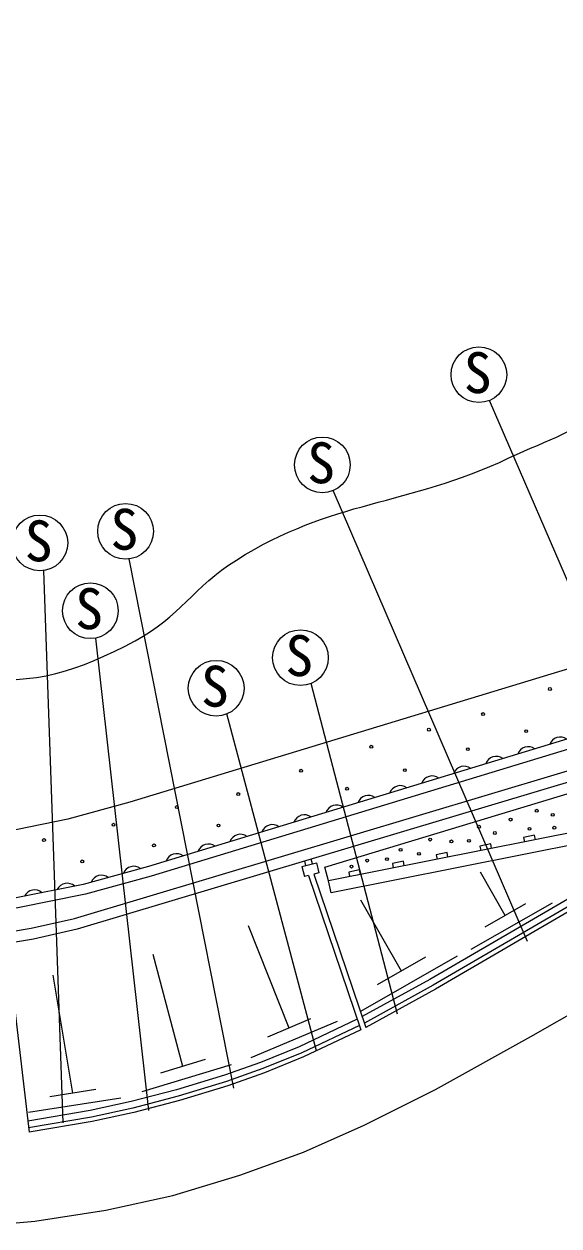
# Model space of a CAD drawing. Units: millimetres, scale not verified. Extents: x 40000 to 680000, y 20000 to 380000.
# Drawn here: x 178947 to 202959, y 258553 to 312464 of the extents above; entities that cross this region are included whole.
import ezdxf
from ezdxf.enums import TextEntityAlignment as Align

# ---------------------------------------------------------------- set-up
doc = ezdxf.new("R2010")
doc.units = ezdxf.units.MM
doc.header["$LTSCALE"] = 1000
doc.linetypes.add('CHAIN', pattern=[18.5, 12, -1.5, 3.5, -1.5])
doc.layers.add('M-BGD', color=7, linetype='Continuous', lineweight=13)
doc.layers.add('M-BMK', color=2, linetype='CHAIN', lineweight=13)
doc.styles.add('ＭＳ ゴシック', font='')
doc.styles.get('ＭＳ ゴシック').set_extended_font_data('MS Gothic')

msp = doc.modelspace()

# ---------------------------------------------------------------- linework, layer by layer
at = {"layer": 'M-BGD'}
for p, q in [((208576, 275352), (199845, 295582)), ((201550, 271307), (192819, 291536)), ((188366, 264733), (183665, 288470)), ((180701, 263172), (179835, 287952)), ((184555, 263738), (182170, 284923)), ((195708, 268046), (191837, 282889)), ((192080, 266412), (188052, 281517)), ((192446, 274648), (212227, 280632)), ((208867, 276698), (192727, 273501)), ((201860, 276075), (201369, 275977)), ((201899, 275878), (201860, 276075)), ((199898, 275686), (199407, 275589)), ((199407, 275589), (199446, 275393)), ((199937, 275490), (199898, 275686)), ((201369, 275977), (201408, 275781)), ((191889, 274799), (191837, 275005)), ((197936, 275297), (197446, 275200)), ((197446, 275200), (197484, 275004)), ((197975, 275101), (197936, 275297)), ((191419, 274681), (192068, 274844)), ((191419, 274681), (191532, 274231)), ((191598, 274726), (191550, 274919)), ((192068, 274844), (192182, 274394)), ((192620, 274040), (192446, 274648)), ((194012, 274520), (193522, 274423)), ((193522, 274423), (193561, 274226)), ((194051, 274324), (194012, 274520)), ((195974, 274909), (195484, 274811)), ((195484, 274811), (195523, 274615)), ((196013, 274712), (195974, 274909)), ((200547, 272482), (199435, 274425)), ((191718, 274278), (191532, 274231)), ((191718, 274278), (194065, 267353)), ((192182, 274394), (191961, 274339)), ((191961, 274339), (194292, 267462)), ((192727, 273501), (192620, 274040)), ((193181, 273595), (193188, 273592)), ((195886, 269986), (194065, 273170)), ((202647, 273039), (199004, 270953)), ((201458, 273003), (199637, 271960)), ((190846, 267429), (189028, 272016)), ((178252, 270671), (179178, 262754)), ((186079, 265711), (184738, 270733)), ((198387, 270649), (194047, 268165)), ((196971, 270607), (194801, 269365)), ((181136, 264513), (180258, 269807)), ((192997, 267730), (189130, 266097)), ((191813, 267837), (189879, 267021)), ((188250, 265782), (184232, 264569)), ((187084, 266015), (185075, 265408)), ((183296, 264282), (179148, 263638)), ((182173, 264674), (180099, 264352))]:
    msp.add_line(p, q, dxfattribs=at)
for points in [[(177312, 271581), (179275, 271914), (181206, 272348), (212179, 281607), (220231, 286241), (220492, 286390), (220487, 286399), (225093, 289134), (253456, 304596)], [(253705, 304162), (225340, 288699), (220200, 285647), (212377, 281145), (181333, 271864), (179372, 271423), (177383, 271086)], [(217214, 289599), (210075, 285583), (183697, 277561), (180909, 276793), (178069, 276222), (175308, 275806), (172557, 275538), (170883, 275491), (169876, 275505), (166931, 275642), (164041, 275792), (161091, 276029), (157047, 276445), (152461, 277099), (149776, 277662), (149041, 277912), (147601, 278528), (145263, 279918), (141895, 282490)], [(219845, 287715), (211271, 282811), (184532, 274679), (181604, 273873), (178589, 273266), (175677, 272828), (172745, 272542), (170904, 272490), (169786, 272506), (166784, 272645), (163843, 272798), (163362, 272837)], [(219773, 287155), (211451, 282395), (184657, 274247), (181708, 273435), (178667, 272823), (175733, 272381), (172773, 272093), (170907, 272040), (169772, 272057), (166762, 272196), (163813, 272349), (160776, 272593), (156627, 273020), (151864, 273699), (148863, 274328), (147805, 274688), (146034, 275446), (143435, 276991), (140912, 278647), (139703, 279389)], [(213025, 278688), (208724, 277231), (192620, 274040)], [(212728, 278214), (206796, 274870), (197316, 269353), (194226, 267654)], [(212827, 278040), (206895, 274697), (197415, 269178), (194292, 267462)], [(208999, 276456), (206647, 275131), (197168, 269614), (194129, 267943)], [(193903, 267829), (191293, 266592), (189562, 265890), (187944, 265319), (185786, 264660), (183758, 264134), (181915, 263725), (179120, 263251)], [(194000, 267543), (191414, 266318), (189668, 265610), (188037, 265034), (185867, 264371), (183828, 263842), (181972, 263430), (179154, 262952)], [(194065, 267353), (191494, 266134), (189739, 265423), (188100, 264844), (185922, 264179), (183875, 263647), (182011, 263234), (179178, 262754)]]:
    msp.add_lwpolyline(points, dxfattribs=at)
at = {"layer": 'M-BGD', "lineweight": 25}
for centre in [(199364, 296736), (192338, 292690), (183506, 289710), (179657, 289189), (181924, 286149), (191356, 284043), (187571, 282671)]:
    msp.add_circle(centre, 1250, dxfattribs=at)
at = {"layer": 'M-BGD'}
for centre in [(202554, 282637), (199550, 281513), (197121, 280813), (201488, 280747), (194532, 280047), (198869, 279938), (191382, 278973), (196040, 278996), (193446, 278165), (188565, 277926), (185808, 277341), (201960, 277176), (182964, 276549), (187676, 276516), (200788, 276779), (202679, 276994), (199367, 276462), (200080, 276178), (201638, 276364), (202750, 276415), (179843, 275861), (184780, 275624), (195849, 275425), (197176, 275885), (198130, 275800), (198918, 275829), (181561, 274906), (194349, 274943), (195236, 275005), (196674, 275244), (193647, 274674)]:
    msp.add_circle(centre, 65.2, dxfattribs=at)
for centre, start, end in [((203012, 279985), 53.7844, 160.0445), ((201577, 279549), 53.7844, 160.0445), ((200142, 279113), 53.7844, 160.0445), ((197272, 278240), 53.7844, 160.0445), ((198707, 278676), 53.7844, 160.0445), ((195836, 277803), 53.7844, 160.0445), ((194401, 277367), 53.7844, 160.0445), ((192966, 276931), 53.7844, 160.0445), ((191531, 276494), 53.7844, 160.0445), ((188661, 275621), 53.7844, 160.0445), ((190096, 276058), 53.7844, 160.0445), ((187226, 275185), 53.7844, 160.0445), ((185791, 274748), 53.7844, 160.0445), ((183871, 274186), 52.2649, 158.5251), ((180891, 273423), 48.246, 154.5062), ((182424, 273788), 52.2649, 158.5251), ((179420, 273128), 48.246, 154.5062)]:
    msp.add_arc(centre, 500, start, end, dxfattribs=at)
msp.add_open_spline([(151589, 283967), (152547, 283623), (152977, 283577), (153890, 283468), (156222, 283189), (157452, 284351), (159775, 284694), (163491, 285243), (165600, 286018), (169341, 285678), (172323, 285407), (173590, 283426), (176569, 283126), (179503, 282830), (181329, 283411), (183930, 284800), (185933, 285870), (186554, 287215), (188477, 288424), (192797, 291139), (196094, 290830), (200712, 293000), (202553, 293864), (203757, 294147), (205285, 295489), (206640, 296680), (206852, 297835), (207686, 299434), (208682, 301344), (208932, 302116), (209793, 304531)], degree=3, knots=[0, 0, 0, 0, 1, 1, 1, 2, 2, 2, 3, 3, 3, 4, 4, 4, 5, 5, 5, 6, 6, 6, 7, 7, 7, 8, 8, 8, 9, 9, 9, 10, 10, 10, 10], dxfattribs=at)
at = {"layer": 'M-BMK'}
msp.add_lwpolyline([(176972, 258553), (179437, 258767), (182615, 259254), (185632, 259924), (188630, 260830), (191492, 261866), (194219, 263072), (197412, 264676), (201698, 267056), (214152, 274156), (239924, 288902), (255612, 297948), (280675, 312464)], dxfattribs=at)

# ---------------------------------------------------------------- texts
at = {"layer": 'M-BGD', "style": 'ＭＳ ゴシック'}
for p in [(198686, 295362), (191659, 291317), (182827, 288336), (178979, 287816), (181246, 284775), (190677, 282669), (186892, 281297)]:
    msp.add_text('S', height=1833, dxfattribs=at).set_placement(p, align=Align.BOTTOM_LEFT)

doc.saveas('drawing.dxf')
